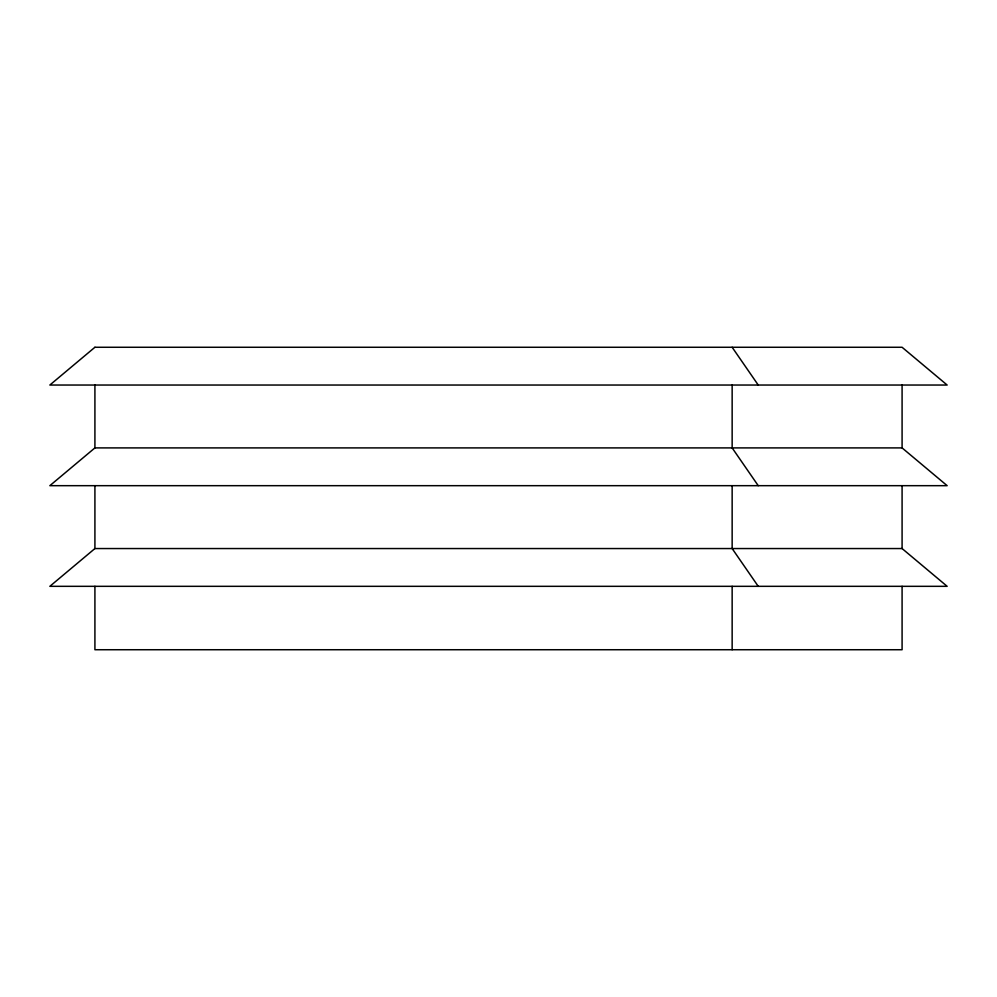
<?xml version="1.0" encoding="UTF-8"?>
<svg xmlns="http://www.w3.org/2000/svg" width="997" height="997" viewBox="0 0 997 997"><rect width="100%" height="100%" fill="white"/><g stroke="black" fill="none" stroke-linecap="round" stroke-linejoin="round"><path stroke-width="1.5" d="M94.914 447.902L49.85 485.676L947.15 485.676L902.086 447.902L94.914 447.902L94.914 385.041M94.914 548.549L49.85 586.323L947.15 586.323L902.086 548.549L94.914 548.549L94.914 485.676M732.147 347.268L758.231 385.041M758.231 485.676L732.147 447.902L732.147 385.041M758.231 586.323L732.147 548.549L732.147 485.676M902.086 385.041L902.086 447.902M902.086 485.676L902.086 548.549M902.086 586.323L902.086 649.732L94.914 649.732L94.914 586.323M732.147 586.323L732.147 649.732M94.914 347.268L49.85 385.041L947.15 385.041L902.086 347.268L94.914 347.268"/></g></svg>
